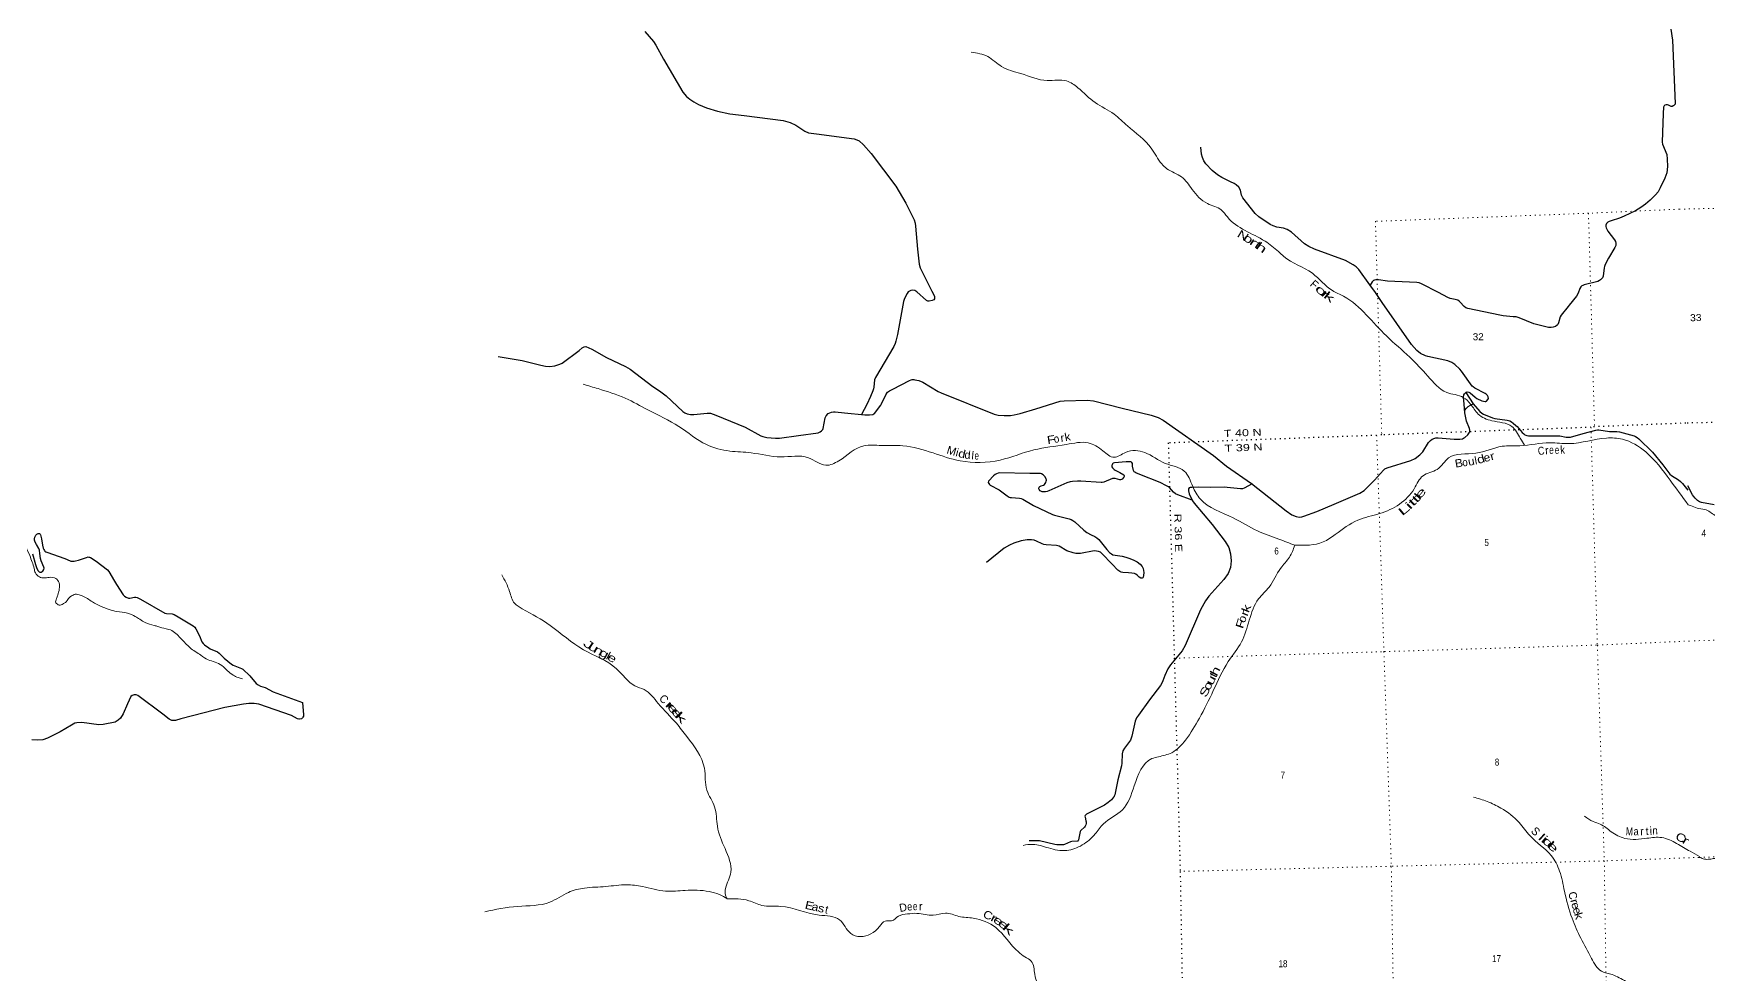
# Model space of a CAD drawing. Header units: feet. Extents: x 485078 to 733631, y 372822 to 564222.
# Drawn here: x 626577 to 668445, y 517044 to 540563 of the extents above; entities that cross this region are included whole.
import ezdxf
from ezdxf.enums import TextEntityAlignment as Align

# ---------------------------------------------------------------- set-up
doc = ezdxf.new("R2010")
doc.units = ezdxf.units.FT
doc.header["$LTSCALE"] = 80
doc.linetypes.add('DOTTED', pattern=[1.5, 0.3, -1.2])
for name, color, linetype, lineweight in [('29', 7, 'Continuous', 25), ('39', 7, 'Continuous', 13), ('41', 7, 'Continuous', 13), ('6', 7, 'DOTTED', 25), ('7', 7, 'DOTTED', 13)]:
    doc.layers.add(name, color=color, linetype=linetype, lineweight=lineweight)

msp = doc.modelspace()

# ---------------------------------------------------------------- linework, layer by layer
at = {"layer": '29'}
for points in [[(641858.05, 540614.14), (642075.64, 540359.89), (642136.69, 540275.2), (642322.36, 539920.8), (642806.95, 539092.83), (642899.07, 538986.63), (642980.22, 538922.52), (643082.73, 538854.14), (643202.31, 538790.03), (643398.78, 538708.83), (643672.13, 538623.35), (643983.95, 538556.26), (644337.15, 538515.75), (645312.28, 538384.76), (645493.72, 538339.14), (645628.37, 538271.12), (645856.44, 538117.76), (645950.73, 538082.71), (646149.57, 538054.1), (647086.34, 537928.53), (647159.43, 537907.48), (647219.22, 537877.56), (647324.39, 537781.37), (647519.19, 537567.03), (648132.58, 536747.23), (648385.06, 536326.37), (648588.1, 535905.18), (648618, 535823.97), (648625.9, 535750.21), (648677.46, 535168.91), (648716.23, 534798.25), (648741.22, 534706.67), (649028.58, 534119.19), (649095.28, 534000.11), (649101.69, 533968.05), (649099.82, 533947.13), (649095.28, 533927.45), (649080.33, 533910.36), (649040.29, 533889.74), (648967.15, 533871.89), (648930.85, 533871.89), (648895.22, 533891.38), (648654.03, 534108.99), (648608.38, 534136.87), (648546.68, 534145.49), (648508.02, 534139.01), (648471.71, 534126.19), (648441.81, 534102.68), (648414.97, 534066.78), (648352.12, 533936), (648323.54, 533861.82), (648173.44, 533039.52), (648131.1, 532875.02), (648111.88, 532817.32), (648079.46, 532741.86), (647619.64, 531961.48), (647599.22, 531904.05), (647581.21, 531724.28), (647572.66, 531679.41), (647557.25, 531629.41), (647494.98, 531491.41), (647403.49, 531290.48), (647277.13, 531042.29)], [(667502.9, 540671.92), (667545.56, 540396.66), (667611.84, 538815.15), (667609.16, 538800.73), (667603.3, 538789.51), (667584.08, 538768.14), (667575, 538757.99), (667564.86, 538751.04), (667537.1, 538742.5), (667515.2, 538741.96), (667492.25, 538746.77), (667445.27, 538772.41), (667420.17, 538781.12), (667409.49, 538783.63), (667386, 538780.43), (667355.58, 538768.14), (667338.49, 538755.32), (667327.28, 538740.9), (667318.42, 538719.01), (667310.81, 538563.78), (667298.17, 538092.22), (667285.64, 537848.72), (667294.82, 537796.06), (667400.96, 537536.73), (667415.62, 537421.37), (667418.04, 537237.56), (667400.96, 537083.7), (667354.7, 536944.98), (667238.66, 536703.33), (667183.14, 536605.03), (667121.6, 536528.21), (666988.8, 536393.47), (666873.48, 536299.45), (666753.93, 536211.94), (666617.22, 536132.77), (666336.35, 535993.56), (666223.21, 535947.93), (666011.74, 535883.47), (665958.41, 535864.59), (665928.51, 535845.35), (665898.61, 535813.3), (665880.48, 535776.56), (665877.26, 535742.78), (665883.66, 535704.32), (665925.18, 535626.22), (666096.14, 535406.22), (666116.68, 535365.5), (666128.18, 535322.88), (666129.25, 535291.89), (666128.18, 535267.32), (666107, 535214.26), (665942.08, 534943.64), (665862.3, 534791.85), (665843.08, 534742.7), (665833.04, 534706.17), (665812.12, 534495.89), (665792.67, 534457.74), (665748.05, 534404), (665722.42, 534386.91), (665675.25, 534367.18), (665340.25, 534277.06), (665306, 534265.1), (665276.1, 534252.28), (665250.47, 534228.77), (665224.81, 534188.54), (665188.54, 534070.64), (665149.28, 533997.95), (664964.37, 533770.84)], [(659084.27, 528799.65), (659733.36, 529073.44), (659835.48, 529142.5), (660099.28, 529402.67), (660320.63, 529648.28), (660354.8, 529678.19), (660414.74, 529708), (661008.27, 529887.61), (661112.08, 529943.08), (661226.09, 530032.92), (661300.82, 530109.35), (661446.21, 530341.37), (661499.44, 530391.93), (661537.88, 530421.84), (661606.21, 530451.76), (661632.91, 530454.97), (661684.09, 530458.1), (662083.58, 530420.36), (662231.92, 530419.71), (662292.78, 530433.6), (662322.87, 530448.47), (662352.58, 530465.65), (662428.39, 530535.1), (662465.76, 530583.18), (662477.31, 530618.21), (662480.71, 530651.56), (662471.1, 530688.96), (662394.63, 530876.69), (662351.08, 531081.44), (662341.57, 531298.83), (662320.66, 531473.73), (662328.01, 531528.77), (662345.09, 531556.55), (662365.35, 531577.2), (662385.67, 531595.02), (662409.16, 531603.56), (662451.6, 531600.78), (662486.04, 531584.33), (662612.79, 531472.5), (662656.88, 531439.02), (662782.88, 531381.32), (662817.88, 531371.13), (662859.75, 531366.36), (662875.77, 531367.44), (662893.92, 531377.05), (662928.05, 531411.22), (662943.04, 531443.29), (662940.9, 531481.76), (662919.55, 531518.09), (662887.57, 531549.54), (662862.96, 531566.17), (662606.7, 531696.52), (662562.34, 531731.52), (662538.36, 531752.08), (662273.56, 532126.05), (662228.88, 532177.24), (662102.72, 532292.73), (662025.84, 532339.74), (661927.53, 532377.73), (661427.89, 532489.32), (661367.39, 532509.51), (661244.24, 532566.25), (661150.27, 532638.91), (661018.47, 532787.79), (660284.54, 533839.27), (660123.38, 534092.43), (659981.36, 534281.45), (659705.32, 534663.66), (659638.33, 534733.1), (659565.72, 534780.11), (659371.37, 534887.79), (658600.47, 535169.03), (658457.13, 535243.37), (658344.2, 535310.07), (658017.47, 535598.55), (657910.47, 535667.45), (657821, 535701.12), (657654.43, 535722.49), (657566.6, 535754.45), (657492.13, 535786.6), (657203.84, 535976.78), (657116.49, 536061.27), (656802.37, 536455.46), (656774.6, 536521.7), (656758.58, 536608.25), (656744.71, 536645.64), (656701.06, 536721.17), (656637.93, 536782.4), (656589.88, 536813.39), (656497.44, 536856.8), (656277.03, 536964.05), (656171.32, 537033.5), (656036.78, 537138.21), (655884.09, 537301.68), (655832.37, 537379.65), (655797.6, 537460.88), (655775.36, 537543.88), (655754.45, 537718.79)], [(664964.37, 533770.84), (664939.82, 533740.69), (664761.45, 533525.73), (664734.46, 533479.48), (664697.38, 533329.13), (664680.3, 533292.8), (664663.24, 533270.83), (664618.37, 533241.52), (664558.57, 533220.15), (664509.46, 533211.6), (664442.46, 533218.85), (664080.44, 533307.56), (663710.76, 533457.35), (663640.57, 533477.57), (663565.55, 533485.13), (663311.42, 533504.36), (663230.94, 533519.17), (662428.38, 533687.07), (662379.82, 533706.59), (662336.55, 533738.36), (662238.32, 533847.34), (662208.42, 533875.12), (662175.37, 533894.58), (662116.6, 533917.86), (661991.35, 533937.88), (661930.81, 533960.6), (661692.78, 534090.08), (661274.12, 534309.99), (661211.48, 534331.93), (661156.67, 534337.77), (660417.07, 534373.23), (660197.82, 534404.01), (660126.5, 534402.69), (660096.92, 534397.07), (660071.83, 534386.92), (660053.15, 534374.63), (660038.55, 534358.94), (659986.86, 534274.13)], [(638195.87, 532488.43), (638789.7, 532391.45), (639254.96, 532272.21), (639378.67, 532245.7), (639483.32, 532243.56), (639609.31, 532254.25), (639734.08, 532294.21), (639792.96, 532326.9), (640215.79, 532638.89), (640288.4, 532703), (640339.5, 532735.24), (640386.64, 532737.19), (640531.85, 532673.08), (640901.88, 532462.5), (641377.52, 532237.15), (641492.75, 532172.1), (642057.73, 531736.23), (642228.61, 531632.29), (642393.8, 531506.09), (642806.95, 531116.07), (642859.57, 531083.21), (642919.37, 531057.57), (643000.52, 531040.47), (643082.11, 531042.05), (643420.03, 531075.81), (643500.23, 531070.39), (643634.45, 531020.93), (644368.47, 530722.81), (644754.64, 530509.61), (644805.03, 530487.01), (644903.26, 530465.64), (645120.28, 530447.15), (645227.86, 530452.82), (645702.93, 530518.4)], [(645702.93, 530518.4), (646189.84, 530585.62), (646236.89, 530605.61), (646272.13, 530630.19), (646303.09, 530663.31), (646319.12, 530690.48), (646363.22, 530957.1), (646391.72, 531010.56), (646442.97, 531061.84), (646484.61, 531082.15), (646519.85, 531096.03), (646576.44, 531103.52), (646618.75, 531104.33), (646844.81, 531077.83), (647355.16, 531035.88), (647475.49, 531035.14), (647554.51, 531043.68), (647583.33, 531053.3), (647602.45, 531068.16), (647756.31, 531274.14), (647773.39, 531305.45), (647883.12, 531534.06), (647927.15, 531596.08), (647969.86, 531628.13), (648058.18, 531673.92), (648473.84, 531890.97), (648514.41, 531903.79), (648543.94, 531911.55), (648582.75, 531912.34), (648608.38, 531910.2), (648704.47, 531886.7), (648802.83, 531847.33), (649192.44, 531616.38), (649262.34, 531582.96), (650586.93, 531045.82), (650693.59, 531020.37), (650843.2, 531011.63), (651001.23, 531015.9), (651090.33, 531028.91), (651236.13, 531062.91), (651629.81, 531182.83), (652235.56, 531374.9), (652341.76, 531385.92), (652914.65, 531400.55), (653071.17, 531377.79), (653789.18, 531200.27), (654517.19, 531026.94), (654687.13, 530964.62), (654813.36, 530898.87), (656072.4, 530017.19), (656392.94, 529750.53), (657018.27, 529319.69), (657891.51, 528629.06), (658033.49, 528534.94), (658140.26, 528487.92), (658212.87, 528475.1), (658276.94, 528483.65), (658332.46, 528500.75), (658657.21, 528619.51), (659084.27, 528799.65)], [(662348.42, 531142.21), (662394.21, 531197.55), (662437.23, 531237.96), (662494.58, 531276.61), (662563.24, 531306.23)], [(662378.89, 531589.07), (662563.06, 531306.51), (662729.49, 531112.07), (662780.36, 531070.38), (662821.32, 531045.83), (663042.86, 530954.49), (663102.81, 530936.7), (663415.5, 530895.73), (663478.45, 530878.43), (663518.01, 530857.26), (663564.99, 530827.34), (663631.19, 530767.51), (663662.02, 530736.42), (663791.28, 530589.49), (663825.52, 530555.96), (663857.56, 530532.45), (663900.27, 530513.22), (663949.72, 530507.5), (664682.93, 530507.87), (664731.44, 530504.26), (664883.67, 530473.68), (664943.49, 530471.49), (664994.72, 530475.82), (665314.75, 530562.21), (665627.89, 530652.11), (665670.61, 530658.53), (665702.05, 530657.22), (665970.59, 530619.34), (666157.5, 530611.51), (666218.61, 530605.3), (666587.81, 530503.59), (666624.12, 530490.77), (666657.94, 530469.51), (666705.27, 530433.08), (667042.64, 530095.14), (667301.41, 529785.17), (667481.53, 529551.59), (667523.32, 529512.86), (667692.95, 529408.42), (667745.22, 529367.45), (667795.45, 529314.4), (667927.85, 529145.97)], [(655542.86, 528895.22), (655181.47, 529028.6), (655119.54, 529056.38), (655074.69, 529096.98), (654969.11, 529213.43), (654946.56, 529233.75), (654899.58, 529261.53), (654737.36, 529344.57), (654230.54, 529543.7), (654127.6, 529583.13), (654105.71, 529595.42), (654089.16, 529610.91), (654077.95, 529624.27), (654071.84, 529641.8), (654049.94, 529752.23), (654044.32, 529816.06), (654029.37, 529843.84), (654020.83, 529852.39), (654001.95, 529856.18), (653885.1, 529856.27), (653593.41, 529829.31), (653568.1, 529820.33), (653546.74, 529805.37), (653536.06, 529784), (653529.99, 529763.81), (653533.93, 529732.72), (653546.74, 529711.35), (653589.93, 529668.11), (653617.75, 529647.77), (653732.17, 529591.89), (653827.79, 529533.04), (653839.84, 529517.42), (653841.98, 529501.39), (653838.77, 529491.78), (653828.75, 529472.62), (653785.39, 529423.39), (653768.3, 529411.64), (653749.18, 529408.87), (653726.66, 529409.5), (653610.8, 529442.09), (653575.37, 529444.28), (653547.8, 529437.82), (653329.44, 529350.73), (653288.92, 529340.86), (653266.45, 529338.98), (652758.55, 529374.42), (652670.63, 529373.16), (652544.64, 529364.62), (652486.98, 529356.07), (652404.68, 529330.32), (651954.56, 529131.55), (651913.06, 529117.27), (651873.02, 529111.39), (651823.37, 529107.65), (651793.47, 529109.79), (651773.52, 529114.47), (651755.03, 529122.61), (651739.02, 529134.36), (651717.13, 529162.67), (651710.19, 529181.37), (651709.12, 529202.74), (651715.52, 529223.05), (651731.25, 529238.66), (651765.71, 529255.1), (651819.33, 529274.35), (651846.86, 529293.56), (651866.08, 529314.93), (651883.16, 529344.85), (651890.33, 529370.19), (651894.91, 529396.14), (651894.91, 529406.82), (651889.57, 529428.19), (651860.31, 529484.52), (651811.62, 529536.1), (651776.39, 529553.2), (651744.22, 529563.18), (651478.47, 529568.76)], [(651478.47, 529568.76), (650722.48, 529584.62), (650689.94, 529575.11), (650651.5, 529560.15), (650615.19, 529536.64), (650570.63, 529505.58), (650455.56, 529384.39), (650447.87, 529370.61), (650442.22, 529337.91), (650452.89, 529312.26), (650469.98, 529288.76), (650493.75, 529272.66), (650715.21, 529155.45), (650912.03, 529005.62), (650965.85, 528976.27), (650986.77, 528969.29), (651019.87, 528963.95), (651223.81, 528947.92), (651268.67, 528936.95), (651306.03, 528920.14), (651571.58, 528764.67), (652048.54, 528542.9), (652100.97, 528521.07), (652466.14, 528431.32), (652515.26, 528414.23), (652558.62, 528392.16), (652609.22, 528356.53), (652830.46, 528146.86), (652902.86, 528094.76), (653011.57, 528033.02), (653107.87, 527987.91), (653157.8, 527958.88), (653201.83, 527919.53), (653406.25, 527664.85), (653471.98, 527591.51), (653521.09, 527557.32), (653559.39, 527536.44), (653610.78, 527520.99), (653787.68, 527495.89), (653879.86, 527476.12), (653978.09, 527444.07), (654077.26, 527401.95), (654163.88, 527356.45), (654240.12, 527295.86), (654286.68, 527242.12), (654317.64, 527191.91), (654327.94, 527093.86), (654321.91, 527014.54), (654310.17, 526970.73), (654301.62, 526955.78), (654285.94, 526948.14), (654258.91, 526947.23), (654252.51, 526949.36), (654217.27, 526973.94), (654169.22, 527015.61), (654127.58, 527046.6), (654094.48, 527062.62), (654028.28, 527075.44), (653951.35, 527085.64), (653806.18, 527094.68), (653767.74, 527101.09), (653731.24, 527118.28), (653678.05, 527152.37), (653542.99, 527300.5), (653284.9, 527568.18), (653245.61, 527595.79), (653200.76, 527615.02), (653149.51, 527627.84), (653090.52, 527629.44), (652750.17, 527565.87), (652682.59, 527564.3), (652630.58, 527565.87), (652562.24, 527578.69), (652403.47, 527634.23), (652210.95, 527748.58), (652151.51, 527769.07), (651892.76, 527784.91), (651835.1, 527793.45), (651786.23, 527809.39), (651651.44, 527876.79), (651591.65, 527896.03), (651524.75, 527909.83), (651414.4, 527906.71), (651261.32, 527879.3), (651079.12, 527821.23), (650974.48, 527774.22), (650841.16, 527697.13), (650395.55, 527341.31)], [(657040.5, 529304.37), (656839.17, 529197.93), (656798.81, 529185.15), (656750.54, 529181.91), (656414.2, 529219.3), (656344.94, 529221.99), (656002.61, 529212.32), (655702.29, 529221.47), (655540.77, 529217.17), (655487.38, 529212.89), (655462.84, 529203.43), (655444.67, 529180.84), (655446.81, 529135.96), (655465.15, 529058.44), (655549.31, 528881.67), (655589.77, 528822.8), (656037.36, 528294.36), (656362.44, 527868.64), (656452.64, 527719.18), (656498.29, 527560.67), (656516.7, 527381.55), (656499.81, 527212.22), (656439.82, 527069.56), (656333.29, 526915.39), (655953.16, 526496.19), (655873.91, 526379.33), (655751.06, 526156.46), (655367.79, 525266), (655291.86, 525135.69), (654997.34, 524780.35), (654932.14, 524684.76), (654856.49, 524516.16), (654808.28, 524385.59), (654791.2, 524342.85), (654747.68, 524264.59), (654473.33, 523907.57), (654195.39, 523528.68), (654148.41, 523456.02), (654113.08, 523377.91), (654033.09, 523002.99), (653993.73, 522902.57), (653847.8, 522704.78), (653808.86, 522637.58), (653785.68, 522556.71), (653777.22, 522328.95), (653770.42, 522261.48), (653683.12, 521912.45), (653606, 521537.07), (653593.18, 521502.88), (653587.31, 521491.66), (653576.09, 521477.23), (653520.57, 521413.12), (653442.62, 521339.4), (653350.79, 521274.48), (652926.89, 521071.21), (652897, 521050.92), (652875.64, 521028.47), (652863.9, 521014.59), (652859.59, 520998.48), (652861.76, 520976.13), (652884.18, 520883.16), (652886.32, 520858.6), (652885.79, 520815.33), (652877.12, 520783.23), (652866.57, 520754.42), (652845.74, 520725.03), (652753.38, 520643.3), (652743.77, 520632.62), (652736.78, 520613.73), (652699.46, 520405.57), (652690.08, 520383.33), (652683.45, 520378.86), (652668.5, 520375.66), (652529.69, 520366.04), (652501.08, 520360.07), (652349.77, 520292.85), (652318.95, 520284.56), (652293.18, 520283.24), (652152.24, 520285.37), (652109.33, 520291.18), (651721.92, 520383.67), (651688.77, 520386.98), (651467.19, 520385.35)], [(668590.19, 528786.19), (668265.84, 528839.53), (668245.85, 528845.09), (668223.63, 528857.32), (668172.53, 528892.88), (668110.33, 528947.34), (668065.9, 528999.57), (668043.68, 529030.69), (667924.43, 529258.86)], [(626813.24, 527125.76), (626837.88, 527168.31), (626844.28, 527196.09), (626837.49, 527222.82), (626768.81, 527382.04), (626752.46, 527441.83), (626738.53, 527569.71), (626728.97, 527649.11), (626714.29, 527690.77), (626651.67, 527787.41), (626622.19, 527847.85), (626602.97, 527899.13), (626601.17, 527930.56), (626609.38, 527971.79), (626632.87, 528020.94), (626657.76, 528052), (626675.04, 528061.01), (626694.8, 528063.68), (626724.16, 528062.07), (626736.97, 528055.66), (626744.63, 528048.38), (626755.12, 528031.09), (626774.93, 527935.43), (626799.16, 527776), (626817.05, 527696.66), (626831.47, 527663.05), (626848.55, 527637.36), (626861.9, 527622.94), (626881.66, 527610.65), (626914.3, 527598.82), (627362.47, 527437.13)], [(626550.63, 527558.72), (626625.36, 527290.47), (626660.63, 527193.95), (626690.53, 527136.25), (626716.26, 527111.17), (626733.24, 527102.06), (626765.27, 527102.06), (626797.3, 527112.75), (626813.24, 527125.76)], [(627362.47, 527437.13), (627495.62, 527382), (627514.3, 527377.2), (627538.57, 527373.59), (627590.65, 527374.52), (627629.62, 527380.4), (627704.24, 527402.65), (627904.03, 527469.08), (627941.41, 527478.7), (627960.84, 527478.6), (627979.85, 527474.43), (628002.27, 527465.88), (628142.66, 527378.48), (628428.31, 527156.03), (628463.87, 527113.43), (628603.08, 526875.08)], [(628603.08, 526875.08), (628649.72, 526795.23), (628819.4, 526533.49), (628854.35, 526501.05), (628892.79, 526473.27), (628948.31, 526451.91), (628985.06, 526447.44), (629102.25, 526474.25), (629131.96, 526475.41), (629166.13, 526464.73), (629249.73, 526422.45), (629856.97, 526079.02), (629898.23, 526066.06), (630043.7, 526054.63), (630094.02, 526038.42), (630193.2, 525984.66), (630571.3, 525755.27), (630607.35, 525724.09), (630635.37, 525682.62), (630722.49, 525508.55), (630785.92, 525354.6), (630815.41, 525317.13), (630847.85, 525284.08), (630956.76, 525207.15), (630997.23, 525184.71), (631178.85, 525104.58), (631217.44, 525078.72), (631346.73, 524950.08), (631523.74, 524802.2), (631570.97, 524775.45), (631780, 524695.36), (631813.41, 524671.59), (631987.14, 524508.83), (632144.11, 524316.05), (632193.2, 524279.58), (632248.75, 524251.94), (632368.96, 524215.79), (632570.99, 524107.7), (633298.29, 523842.56), (633326.55, 523529.67), (633326.11, 523502.96), (633313.3, 523475.18), (633300.48, 523455.94), (633274.01, 523436.52), (633230.01, 523421.75), (633210.79, 523423.89), (633175.02, 523436.05), (633027.54, 523516.13), (632213.36, 523797), (632093.92, 523817.08), (631961.51, 523817.08), (631825.45, 523803.23), (631358.74, 523714.17), (630549.53, 523505.5)], [(630549.53, 523505.5), (630257.62, 523430.22), (630129.23, 523396.12), (630031.33, 523390.77), (629966.93, 523421.76), (629807.09, 523553.29), (629188.9, 524014.84), (629144.76, 524035.06), (629093.51, 524035.06), (629042.25, 524017.97), (629013.13, 523989.77), (628926.23, 523807.6), (628815.09, 523562.7), (628756.09, 523453.82), (628696.3, 523398.26), (628615.06, 523353.73), (628320.45, 523291.41), (628206.94, 523285.14), (627782.3, 523338.42), (627659.43, 523335.04), (627609.32, 523323.47), (627528.1, 523277.87), (627247.25, 523108.91), (626928.09, 522949.5), (626808.82, 522910.92), (626676.1, 522898.22), (626538.09, 522907.61)]]:
    msp.add_lwpolyline(points, dxfattribs=at)
at = {"layer": '39'}
for points in [[(650014.6, 540097.23), (650429.09, 539986.06), (650773.47, 539738.92), (651255.01, 539561.27), (651918.45, 539387.85), (652400.29, 539376.13), (652681.25, 539207.75), (653117, 538834.26), (653588.18, 538546.99), (653920.03, 538252.88), (654517.95, 537694.79), (654778.34, 537303.12), (654905.87, 537184.09), (655273.09, 536978.21), (655536.73, 536667.6), (655921.27, 536312.58), (656266.6, 536154.52), (656418.39, 535977.64), (657359.79, 535372.7), (657694.56, 535111.07), (657826.2, 534990.15), (658542.73, 534569.69), (659047.32, 534135.85), (659321.16, 533997.58), (659891.68, 533529.59), (660395.4, 533004.67), (660978.33, 532470.34), (661427.48, 532002.22), (661900.93, 531591.59), (662315.85, 531468.3), (662497.66, 531300.55), (662688.35, 531052.17), (663032, 530883.92), (663526.42, 530743.13), (663741.09, 530444.99), (663844.29, 530271.62)], [(658103.28, 527772.08), (657707.58, 527924.37), (657174.55, 528128.58), (656562.41, 528455.52), (655742.96, 528927.07), (655551.98, 529242.21), (655340.36, 529627.46), (654866.41, 529819.54), (654359.42, 530089.4), (653873.82, 530092.9), (653588.83, 529969.78), (653308.02, 530134.11), (652943.1, 530331.98), (652392.3, 530290.74), (651581.8, 530155.58), (650741.02, 529902.01), (649738.4, 529881.63), (649061.99, 530078.88), (648307.21, 530261.29), (647766.91, 530266.96), (647332.24, 530260.08), (646706.15, 529882.39), (646380.27, 529772.01), (645949.03, 529957.47), (645256.43, 529980.15), (644514.56, 530082.06), (643981.01, 530126.41), (643396.86, 530288.39), (642711.67, 530738.26), (641934.53, 531156.64), (641370.19, 531446.78), (640688.27, 531686.33), (640320.38, 531795.06)], [(625039.99, 531611.41), (625047.63, 531459.86), (625036.28, 531386.96), (625134.48, 531268.73), (625245.55, 531079.89), (625281.96, 530882.15), (625263.94, 530673.72), (625260.36, 530437.14), (625318.95, 530243.68), (625375.11, 530088.61), (625451.97, 529887.27), (625493.01, 529632.97), (625537.36, 529449.47), (625620.36, 529240.11), (625730.66, 529124.04), (625852.79, 529036.4), (626001.9, 528880.31), (626085.49, 528614.34), (626148.57, 528378.48), (626165.26, 528328.12), (626247.1, 528035.85), (626373.26, 527756.19), (626482.88, 527512.74), (626593.34, 527188.43), (626624.72, 527085.66), (626728.86, 526979.63), (626842.26, 526954.57), (626971.41, 526968.09), (627135.3, 526943.58), (627215.29, 526829.2), (627222.87, 526683.72), (627182.1, 526525.58), (627150.69, 526438.31), (627135.59, 526337.06), (627176.39, 526299.09), (627219.04, 526277.31), (627271.5, 526283.94), (627315.73, 526304.63), (627373.95, 526339.63), (627453.69, 526441.58), (627515.68, 526502.9), (627565.92, 526527.7), (627622.29, 526546.5), (627689.01, 526541.16), (627796.41, 526509.97), (628050.54, 526357.03), (628470.71, 526167.48), (628657.1, 526116.92), (628924.22, 526073.3), (629121.05, 525990.51), (629232.87, 525922.98), (629369.1, 525839.53), (629594.08, 525769.17), (629685.29, 525739.83), (629889.88, 525687.45), (630031.79, 525640.46), (630170.23, 525538.84), (630272.35, 525432.79), (630488.8, 525212.73), (630759.46, 525023.59), (630944.51, 524908.32), (631114.78, 524853.55), (631285.39, 524766.43), (631428.19, 524634.54), (631568.73, 524524.86), (631690.56, 524465.52), (631800, 524432.33)], [(667935.23, 528785.34), (667483.14, 529402.36), (666876.19, 530103.81), (666294.71, 530421.68), (665899.18, 530452.57), (664957.35, 530312.88), (664485.26, 530335.06), (663729.29, 530260.46), (663290.86, 530245.35), (662625.21, 530074.71), (661949.65, 529956.33), (661662.27, 529669.23), (661309.79, 529509.37), (661088.39, 529186.09), (660719.52, 528799.06), (660224.03, 528563.46), (659681.55, 528399.08), (659115.51, 528039.65), (658814.44, 527855.26), (658103.28, 527772.08)], [(674356.91, 526131.94), (674177.5, 526147.61), (673895.78, 526174.51), (673644.58, 526345.84), (673373.01, 526522.7), (673128.23, 526756.92), (672915.06, 526866.55), (672718.16, 526972.58), (672449.13, 527054.43), (672079.4, 527121.47), (671782.78, 527176.29), (671557.98, 527267.41), (671406.58, 527562.77), (671220.39, 527798.54), (670933.9, 527928.48), (670701.79, 527914.22), (670429.09, 527981.81), (670164.41, 528051.64), (669850.07, 528164.66), (669470.89, 528207.17), (669212.17, 528281.21), (668971.47, 528361.79), (668807.81, 528434.31), (668607.41, 528520.01), (668352.82, 528666.98), (668157.8, 528702.25), (667994.3, 528768.7), (667935.23, 528785.34)], [(651312.27, 520272.05), (651554.16, 520296.58), (651947.11, 520207.04), (652402.17, 520144.07), (652790.66, 520280.5), (653112.81, 520556.66), (653320.57, 520806.63), (653791.93, 521154.71), (654092.47, 521761.97), (654532.18, 522438.77), (654696.38, 522486.92), (655028.68, 522587.4), (655371.65, 522904.75), (655720.82, 523450.96), (656067.11, 524138.71), (656440.41, 524863.81), (656773.23, 525356.85), (656966.77, 525899.72), (657199.11, 526431.79), (657463.92, 526728.23), (657749.09, 527195.35), (657969.94, 527476.12), (658103.28, 527772.08)], [(638282.91, 527034.6), (638477.48, 526616.38), (638598.99, 526321.11), (638793.82, 526186.18), (639488.06, 525766.97), (640322.24, 525162.38), (641145.87, 524686.93), (641611.8, 524259.86), (641839.65, 524164.51), (642193.59, 523816.54), (642645.68, 523322.22), (642905.91, 522993.27), (643346.1, 522201.1), (643409.85, 521646.86), (643600.16, 521234.57), (643671.64, 520749.39), (643863.03, 520189.43), (644008.8, 519603.61), (643875.29, 519196.35), (643871.01, 519028.26), (643914.65, 518936.69)], [(662569.92, 521477.36), (662911.54, 521367.73), (663257.15, 521201.57), (663714.77, 520838.96), (663978.91, 520514.2), (664509.93, 520018.55), (664723.78, 519627.3), (664844.38, 519125.61), (665033.78, 518448.22), (665519.65, 517447.18), (665773.62, 517124.09), (666035.46, 517040.04), (666383.23, 516869.91), (667155.05, 516546.45), (667642.44, 516375.07), (667959.78, 516149.26), (668182.39, 515855.44), (668248.08, 515594.66)], [(668218.54, 519996.58), (667989.64, 520122.24), (667649.04, 520318.92), (667275.78, 520465.91), (666906.18, 520449.13), (666356.14, 520444.34), (666010.46, 520612.52), (665736.88, 520801.39), (665564.78, 520864.25), (665347.65, 521000.43)], [(668212.42, 519983.59), (668312.08, 519935.12), (668437.77, 519922.28), (668564.66, 519939.82), (668761.57, 519985.51), (668928.74, 520085.03), (669068.03, 520092.78), (669353.23, 520011.36), (669574.19, 519988.91), (669902.57, 520032.03), (670189.95, 519944.6), (670428.9, 519853.86), (670739.12, 519819.62), (671047.63, 519850.08), (671286.64, 519909.03), (671519.85, 519806), (671706.02, 519647.09), (671953.86, 519526.24), (672311.65, 519527.66), (672590.37, 519613.97), (672765.06, 519659.07), (672979.63, 519648.59), (673198.81, 519692.86), (673375.7, 519655.08), (673742.93, 519606.18), (674220.54, 519663.39), (674475.82, 519718.72), (674585.02, 519717.58), (674782.96, 519876.58), (674945.41, 519925.41), (675191.99, 519927.92), (675436.62, 519851.49), (675618.87, 519840.15), (675813.92, 519879.73), (675987.37, 519971.32), (676036.58, 520021.18), (676189.75, 520039.41), (676288.87, 519961.13), (676447.41, 519928.94), (676480.24, 519918.95)], [(637855.93, 518613.46), (638676.07, 518746.09), (639485.54, 518852.89), (639946.41, 519095.39), (640351.23, 519204.44), (640883.92, 519243.03), (641402.25, 519287.19), (641800.29, 519242.22), (642376.77, 519126.52), (642867.66, 519145.45), (643463.35, 519117.41), (643722.96, 519039.35), (643914.65, 518936.69)], [(643914.65, 518936.69), (644460.46, 518888.72), (644786.2, 518770.45), (645258.36, 518746.25), (646212.62, 518528.22), (646726.46, 518410.35), (647005.31, 518069.91), (647244.71, 517991.15), (647721.47, 518242.29), (647862.3, 518380.69), (648023.94, 518386.26), (648201.84, 518505.7), (648426.58, 518557.96), (648660.74, 518572.09), (649064.91, 518525.32), (649370.54, 518578.34), (649707.13, 518496.86), (650068.8, 518450.64), (650631.24, 518215.07), (651194.48, 517607.21), (651358.52, 517485.39), (651518.02, 517377.57), (651604.29, 517048.71), (651785.97, 516593.63), (652152.51, 516057.91), (652405.85, 515985.7), (652775.18, 515951.89), (653093.42, 515758.49), (653691.58, 515601.04), (654421.62, 515723.31), (655508.52, 516054.15), (656054.1, 516070.93), (656430.32, 516071.75), (656715.97, 516059.33), (656890.41, 516103.79), (657283.03, 516273.11), (657782.84, 516268.08), (658210, 515967.14), (658512.07, 515773.18), (658870.07, 515658.04), (659179.45, 515486.59), (659346.29, 515376.83)]]:
    msp.add_spline(points, degree=3, dxfattribs=at)
at = {"layer": '6'}
for points in [[(679337.16, 531136.2), (676208.13, 531056.53), (670911.5, 530899.5), (670813.1, 530889.41), (667877.02, 530824.85)], [(667877.02, 530824.85), (665596.11, 530733.5), (665507.56, 530720.33), (660277.07, 530530.01), (660149.99, 530519.57), (654941.79, 530327.99), (655092.27, 524948.88), (655238.98, 519620.23), (655316, 515256.89)]]:
    msp.add_lwpolyline(points, dxfattribs=at)
at = {"layer": '7'}
msp.add_line((665445.09, 536070.1), (665596.11, 530733.5), dxfattribs=at)
for points in [[(667715.14, 536173.08), (670654.39, 536235.11), (675547.13, 536357.92)], [(667715.14, 536173.08), (665445.09, 536070.1), (660119.91, 535868.42), (660277.07, 530530.01)], [(660149.99, 530519.57), (660331.69, 525115.23), (660516.45, 519739.33), (660584.02, 515413.89)], [(665507.56, 530720.33), (665666.35, 525276.76), (665839.62, 519882.25), (665904.6, 515573.72)], [(675952.81, 525638.44), (670986.87, 525480.18), (668041.8, 525381.55)], [(655092.27, 524948.88), (660345.91, 525113.7), (665666.35, 525276.76), (668041.8, 525381.55)], [(668205.59, 519970.68), (671165.06, 520071.67), (676518.71, 520288.88), (677090.64, 520296.8)], [(668205.59, 519970.68), (665839.62, 519882.25), (660512.06, 519749.29), (655238.98, 519620.23)]]:
    msp.add_lwpolyline(points, dxfattribs=at)

# ---------------------------------------------------------------- texts
at = {"layer": '41'}
for s, rotation, width, p in [('N', 328.83, 1.4, (656759.51, 535427.82)), ('o', 328.83, 1.5, (656891.17, 535349.13)), ('r', 327.313, 1.75, (657015.65, 535268.42)), ('t', 324.781, 1.6, (657122.49, 535197.48)), ('h', 324.781, 1.75, (657215.12, 535132.09)), ('o', 316.735, 1.95, (658693.81, 534065.8)), ('r', 318.926, 2.1, (658806.22, 533975.77)), ('k', 322.922, 1.95, (658906.93, 533900.52)), ('F', 8.775, 1.25, (652027.75, 530315.42)), ('o', 8.775, 0.9, (652161.35, 530338.1)), ('k', 11.098, 1.1, (652442.28, 530382.97)), ('M', 342.983, 1.05, (649497.92, 530037.38)), ('d', 347.791, 1.2, (649765.39, 529962.1)), ('e', 358.799, 0.75, (650152.37, 529912.54)), ('d', 15.764, 1.3, (662781.49, 529829.57)), ('r', 15.764, 1.2, (663065.79, 529908.14)), ('C', 6.315, 0.85, (664271.89, 530034.93)), ('e', 1.779, 0.75, (664521.67, 530055.64)), ('e', 1.693, 0.75, (664660.97, 530055.58)), ('k', 2.049, 0.9, (664801.1, 530058.45)), ('B', 9.701, 1.15, (662222.82, 529728)), ('o', 7.798, 0.9, (662370.84, 529749)), ('u', 10.542, 1.1, (662531.54, 529772.47)), ('e', 15.764, 1.1, (662929.72, 529869.36)), ('i', 44.66, 1.9, (661023.12, 528692.56)), ('t', 45.93, 1.95, (661110.74, 528778.95)), ('t', 45.93, 1.95, (661196.05, 528863.96)), ('l', 48.564, 1.7, (661251.59, 528929.99)), ('e', 50.064, 1.85, (661320.99, 529012.9)), ('L', 39.769, 1.9, (660895.52, 528582.09)), ('k', 68.218, 1.4, (656984.03, 526158.52)), ('F', 71.6, 1.5, (656841.06, 525783.22)), ('o', 70.929, 1.15, (656881.25, 525897.21)), ('r', 68.218, 1.4, (656940.46, 526038.55)), ('J', 324.699, 1.85, (640394.54, 525212.44)), ('u', 329.821, 1.65, (640523.25, 525131.37)), ('n', 329.821, 1.6, (640653.94, 525055.38)), ('g', 331.603, 1.55, (640794.52, 524982.92)), ('l', 331.603, 1.15, (640899.8, 524921.36)), ('e', 330.715, 1.45, (640990.8, 524870.74)), ('h', 62.887, 1.5, (656203.53, 524583.81)), ('S', 63.267, 1.45, (655941.85, 524067.84)), ('o', 63.267, 1.35, (656015.11, 524215.76)), ('u', 62.887, 1.55, (656093.72, 524357.23)), ('t', 62.887, 1.3, (656154.28, 524487.72)), ('r', 312.832, 2.15, (642411.05, 523706.72)), ('e', 312.832, 1.95, (642492.36, 523618.25)), ('e', 312.059, 1.9, (642584.53, 523513.48)), ('k', 312.059, 2.15, (642682.5, 523400.82)), ('l', 317.889, 1.7, (664210.19, 520403.85)), ('i', 319.522, 1.7, (664280.47, 520345.05)), ('d', 319.522, 2.05, (664373.28, 520271.05)), ('M', 357.144, 0.8, (666464.08, 520520.76)), ('a', 2.171, 0.85, (666637.96, 520521.62)), ('n', 3.579, 0.9, (667113.77, 520543.79)), ('C', 330.628, 1.3, (667704.61, 520380.06)), ('r', 329.821, 1.65, (667828.16, 520307.3)), ('e', 316.968, 1.95, (664482.24, 520166.4)), ('E', 347.12, 1.25, (645952.83, 518667.96)), ('a', 347.12, 1.1, (646096.73, 518636.78)), ('s', 347.12, 1.2, (646245.88, 518601.37)), ('e', 5.19, 0.85, (648486.58, 518643.74)), ('e', 1.708, 0.75, (648617.37, 518650.82)), ('r', 285.011, 1.2, (665001.18, 518850.86)), ('e', 286.23, 1.1, (665032.64, 518738.36)), ('C', 336.655, 1.2, (650394.92, 518435.55)), ('r', 331.854, 1.6, (650540.82, 518368.15)), ('e', 326.813, 1.6, (650640.22, 518304.79)), ('e', 323.196, 1.7, (650763.03, 518216.54)), ('k', 317.594, 2.15, (650877.95, 518104.33)), ('e', 286.23, 1.1, (665069.62, 518611.34)), ('k', 286.23, 1.25, (665107.47, 518481.31))]:
    msp.add_text(s, height=200, rotation=rotation, dxfattribs=dict(at, width=width)).set_placement(p, align=Align.CENTER)
for s, rotation, p in [('F', 318.8, (658527.61, 534218.49)), ('r', 8.775, (652306.51, 530358.64)), ('i', 344.872, (649641.19, 529993.07)), ('d', 354.751, (649916.31, 529934.02)), ('l', 354.751, (650044.39, 529918.31)), ('r', 4.754, (664412.06, 530048.01)), ('l', 10.542, (662645.32, 529793.65)), ('C', 314.132, (642264.39, 523858.45)), ('S', 314.171, (664052.35, 520552.85)), ('r', 2.171, (666785.2, 520524.6)), ('t', 2.171, (666915.34, 520529.08)), ('i', 3.393, (667009.55, 520534.11)), ('t', 347.105, (646382.47, 518571)), ('D', 10.327, (648331.17, 518621.89)), ('r', 0.043, (648754.55, 518649.13)), ('C', 285.011, (664959.61, 518992.02))]:
    msp.add_text(s, height=200, rotation=rotation, dxfattribs=at).set_placement(p, align=Align.CENTER)
at = {"layer": '6', "width": 1.35}
for s, rotation, p in [('T 40 N', 2.107, (656803.75, 530496.05)), ('T 39 N', 2.107, (656826.5, 530126.11)), ('R 36 E', 271.602, (655104.79, 528077.29))]:
    msp.add_text(s, height=175, rotation=rotation, dxfattribs=at).set_placement(p, align=Align.CENTER)
at = {"layer": '7'}
for s, width, p in [('33', 1.1, (667986.58, 533370.16)), ('4', 0.9, (668270.15, 527983.91))]:
    msp.add_text(s, height=175, rotation=1.523, dxfattribs=dict(at, width=width)).set_placement(p)
for s, width, p in [('32', 1.05, (662688.98, 532896.55)), ('6', 0.85, (657648.07, 527540.93)), ('5', 0.85, (662900.02, 527754.25)), ('7', 0.85, (657804.33, 521937.42)), ('8', 0.85, (663159.49, 522265.58)), ('17', 0.85, (663146.11, 517352.28)), ('18', 0.85, (657808.24, 517225.04))]:
    msp.add_text(s, height=175, dxfattribs=dict(at, width=width)).set_placement(p, align=Align.CENTER)

doc.saveas('drawing.dxf')
